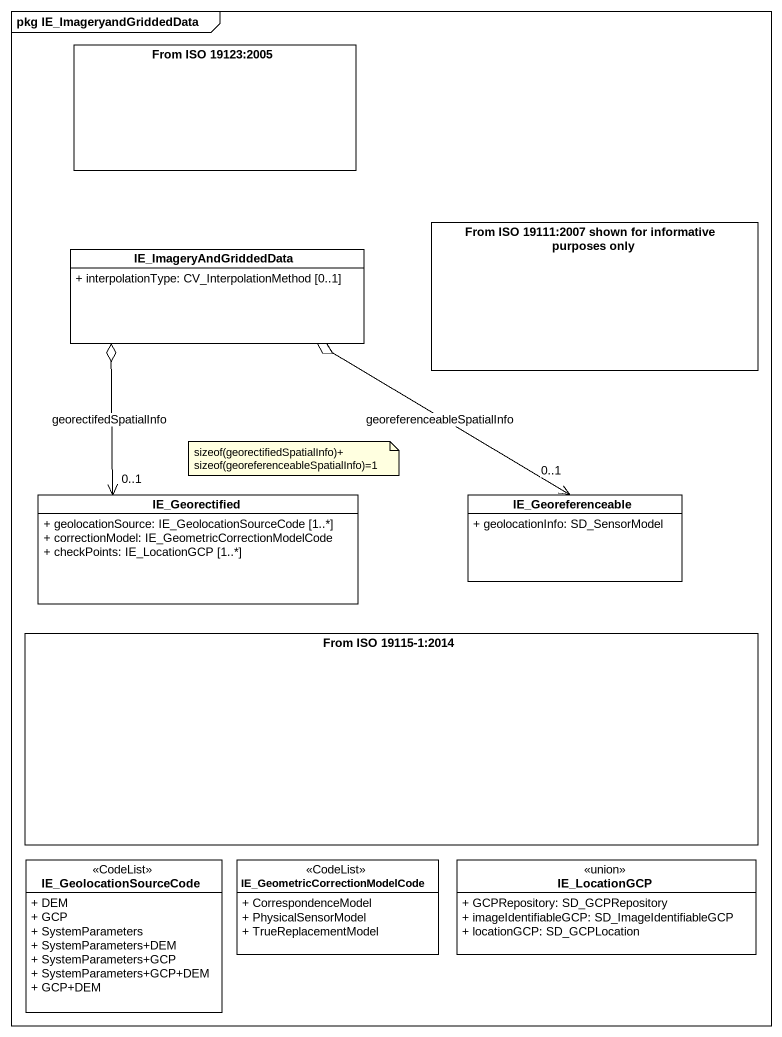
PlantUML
@startuml
mainframe pkg IE_ImageryandGriddedData
allowmixing
hide circle
hide empty members
skinparam classAttributeIconSize 0
rectangle "From ISO 19123:2005" as From_ISO_19123_2005
class IE_ImageryAndGriddedData #FFFFFF {
  + interpolationType: CV_InterpolationMethod [0..1]
}
rectangle "From ISO 19111:2007 shown for informative purposes only" as From_ISO_19111_2007_shown
class IE_Georectified #FFFFFF {
  + geolocationSource: IE_GeolocationSourceCode [1..*]
  + correctionModel: IE_GeometricCorrectionModelCode
  + checkPoints: IE_LocationGCP [1..*]
}
class IE_Georeferenceable #FFFFFF {
  + geolocationInfo: SD_SensorModel
}
rectangle "From ISO 19115-1:2014" as From_ISO_19115_1_2014
class IE_GeolocationSourceCode <<CodeList>> #FFFFFF {
  + DEM
  + GCP
  + SystemParameters
  + SystemParameters+DEM
  + SystemParameters+GCP
  + SystemParameters+GCP+DEM
  + GCP+DEM
}
class "IE_GeometricCorrectionModelCode" as IE_GeometricCorrectionModelC <<CodeList>> #FFFFFF {
  + CorrespondenceModel
  + PhysicalSensorModel
  + TrueReplacementModel
}
class IE_LocationGCP <<union>> #FFFFFF {
  + GCPRepository: SD_GCPRepository
  + imageIdentifiableGCP: SD_ImageIdentifiableGCP
  + locationGCP: SD_GCPLocation
}
IE_Georectified "0..1" <-up-o IE_ImageryAndGriddedData : georectifedSpatialInfo
IE_Georeferenceable "0..1" <-up-o IE_ImageryAndGriddedData : georeferenceableSpatialInfo
note as N1
  sizeof(georectifiedSpatialInfo)+
  sizeof(georeferenceableSpatialInfo)=1
end note
@enduml
